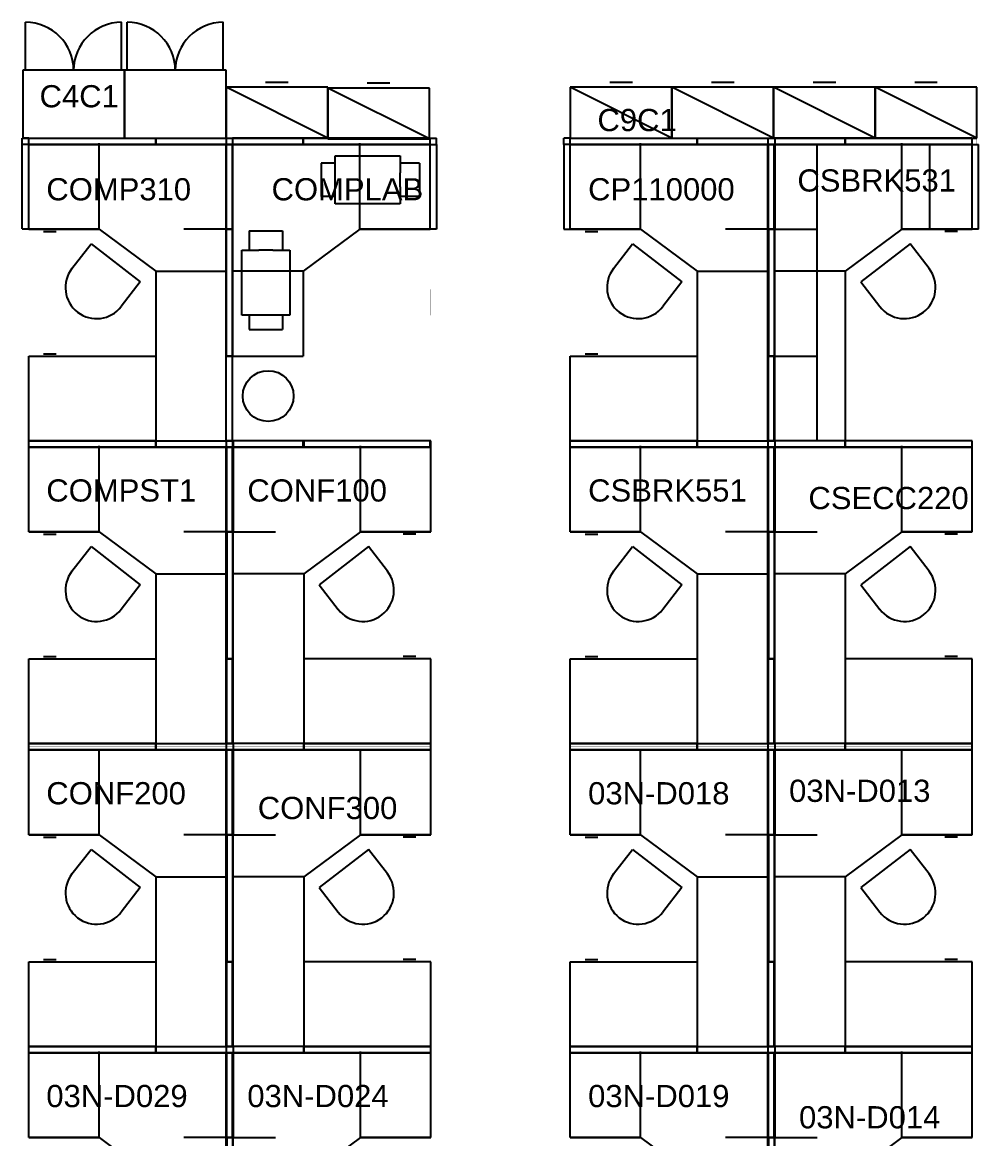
# Model space of a CAD drawing. Extents: x 0 to 6337, y 3987 to 5634.
# Drawn here: x 868.1 to 1206.9, y 4413.1 to 4808.5 of the extents above; entities that cross this region are included whole.
import ezdxf

# ---------------------------------------------------------------- set-up
doc = ezdxf.new("R2010")
doc.units = 0
doc.header["$MEASUREMENT"] = 0
for name, color, linetype in [('01B_PANELS', 7, 'CONTINUOUS'), ('04A_FURNITURE', 7, 'CONTINUOUS'), ('04B_EQUIPMENT', 7, 'CONTINUOUS'), ('REGION', 7, 'CONTINUOUS'), ('REGION_NUM', 7, 'CONTINUOUS')]:
    doc.layers.add(name, color=color, linetype=linetype)
doc.styles.add('ARIAL', font='ARIAL', dxfattribs={"height": 0.2})

msp = doc.modelspace()

# ---------------------------------------------------------------- linework, layer by layer
at = {"layer": '01B_PANELS', "color": 5, "linetype": 'Continuous'}
for p, q in [((870.36, 4767.48), (868.11, 4767.48)), ((870.36, 4765.23), (868.11, 4765.23)), ((868.29, 4767.48), (904.29, 4767.48)), ((868.29, 4767.48), (904.29, 4767.48)), ((870.36, 4765.23), (870.36, 4767.48)), ((870.36, 4765.23), (940.36, 4765.23)), ((915.36, 4765.23), (870.36, 4765.23)), ((904.29, 4767.48), (940.29, 4767.48)), ((904.29, 4767.48), (940.29, 4767.48)), ((915.36, 4765.23), (915.36, 4767.48)), ((915.36, 4767.48), (915.36, 4765.23)), ((940.36, 4765.23), (915.36, 4765.23)), ((940.29, 4767.48), (976.29, 4767.48)), ((940.36, 4767.48), (940.36, 4765.23)), ((940.36, 4735.23), (940.36, 4765.23)), ((940.36, 4765.23), (942.61, 4765.23)), ((940.36, 4765.23), (940.36, 4735.23)), ((940.36, 4735.23), (940.36, 4765.23)), ((942.61, 4765.23), (940.36, 4765.23)), ((942.61, 4767.48), (942.61, 4765.23)), ((967.61, 4767.48), (942.61, 4767.48)), ((1012.61, 4765.23), (942.61, 4765.23)), ((942.61, 4765.23), (942.61, 4735.23)), ((942.61, 4735.23), (942.61, 4765.23)), ((942.61, 4735.23), (942.61, 4765.23)), ((942.61, 4765.23), (967.61, 4765.23)), ((967.61, 4765.23), (967.61, 4767.48)), ((967.61, 4767.48), (967.61, 4765.23)), ((1012.61, 4767.48), (967.61, 4767.48)), ((967.61, 4765.23), (1012.61, 4765.23)), ((976.29, 4767.21), (1012.29, 4767.21)), ((1012.61, 4767.48), (1014.86, 4767.48)), ((1012.61, 4765.23), (1012.61, 4767.48)), ((1012.61, 4765.23), (1014.86, 4765.23)), ((1014.86, 4765.23), (1014.86, 4767.48)), ((1059.94, 4765.23), (1059.94, 4767.48)), ((1062.21, 4767.48), (1059.94, 4767.48)), ((1062.21, 4765.23), (1059.94, 4765.23)), ((1062.21, 4767.48), (1098.21, 4767.48)), ((1062.21, 4765.23), (1062.21, 4767.48)), ((1062.21, 4767.48), (1107.21, 4767.48)), ((1062.21, 4765.23), (1132.21, 4765.23)), ((1107.21, 4765.23), (1062.21, 4765.23)), ((1098.21, 4767.48), (1134.21, 4767.48)), ((1107.21, 4765.23), (1107.21, 4767.48)), ((1107.21, 4767.48), (1132.21, 4767.48)), ((1107.21, 4767.48), (1107.21, 4765.23)), ((1132.21, 4765.23), (1107.21, 4765.23)), ((1132.21, 4767.48), (1132.21, 4765.23)), ((1132.21, 4735.23), (1132.21, 4765.23)), ((1132.21, 4765.23), (1134.46, 4765.23)), ((1132.21, 4765.23), (1132.21, 4735.23)), ((1132.36, 4735.23), (1132.36, 4765.23)), ((1134.61, 4765.23), (1132.36, 4765.23)), ((1134.21, 4767.48), (1170.21, 4767.48)), ((1134.46, 4735.23), (1134.46, 4765.23)), ((1134.61, 4767.48), (1134.61, 4765.23)), ((1159.61, 4767.48), (1134.61, 4767.48)), ((1134.61, 4735.23), (1134.61, 4765.23)), ((1204.61, 4765.23), (1134.61, 4765.23)), ((1134.61, 4765.23), (1134.61, 4735.23)), ((1134.61, 4765.23), (1159.61, 4765.23)), ((1159.61, 4765.23), (1159.61, 4767.48)), ((1159.61, 4767.48), (1159.61, 4765.23)), ((1204.61, 4767.48), (1159.61, 4767.48)), ((1159.61, 4765.23), (1204.61, 4765.23)), ((1170.21, 4767.48), (1206.21, 4767.48)), ((1204.61, 4765.23), (1204.61, 4767.48)), ((1204.61, 4765.23), (1206.86, 4765.23)), ((940.36, 4735.23), (942.61, 4735.23)), ((940.36, 4660.23), (940.36, 4735.23)), ((942.61, 4735.23), (940.36, 4735.23)), ((942.61, 4735.23), (940.36, 4735.23)), ((940.36, 4735.23), (940.36, 4690.23)), ((940.36, 4690.23), (940.36, 4735.23)), ((940.36, 4735.23), (942.61, 4735.23)), ((942.61, 4690.23), (942.61, 4735.23)), ((942.61, 4735.23), (942.61, 4690.23)), ((1132.21, 4735.23), (1134.46, 4735.23)), ((1132.21, 4660.23), (1132.21, 4735.23)), ((1132.21, 4690.23), (1132.21, 4735.23)), ((1132.21, 4735.23), (1134.46, 4735.23)), ((1134.61, 4735.23), (1132.36, 4735.23)), ((1134.61, 4735.23), (1132.36, 4735.23)), ((1132.36, 4735.23), (1132.36, 4690.23)), ((1134.46, 4735.23), (1134.46, 4690.23)), ((1134.61, 4660.23), (1134.61, 4735.23)), ((1134.61, 4690.23), (1134.61, 4735.23)), ((940.36, 4660.23), (940.36, 4690.23)), ((940.36, 4690.23), (942.61, 4690.23)), ((940.36, 4660.23), (940.36, 4690.23)), ((942.61, 4690.23), (940.36, 4690.23)), ((940.36, 4690.23), (942.61, 4690.23)), ((942.61, 4690.23), (940.36, 4690.23)), ((942.61, 4660.23), (942.61, 4690.23)), ((942.61, 4660.23), (942.61, 4690.23)), ((1132.21, 4660.23), (1132.21, 4690.23)), ((1132.21, 4690.23), (1134.46, 4690.23)), ((1134.46, 4690.23), (1132.21, 4690.23)), ((1132.36, 4660.23), (1132.36, 4690.23)), ((1134.61, 4690.23), (1132.36, 4690.23)), ((1132.36, 4690.23), (1134.61, 4690.23)), ((1134.46, 4660.23), (1134.46, 4690.23)), ((1134.61, 4660.23), (1134.61, 4690.23)), ((915.36, 4660.23), (870.36, 4660.23)), ((870.36, 4657.98), (870.36, 4660.23)), ((870.36, 4660.23), (915.36, 4660.23)), ((870.36, 4657.98), (870.36, 4660.23)), ((870.36, 4660.23), (915.36, 4660.23)), ((915.36, 4660.23), (940.36, 4660.23)), ((915.36, 4657.98), (915.36, 4660.23)), ((915.36, 4660.23), (940.36, 4660.23)), ((915.36, 4660.23), (915.36, 4657.98)), ((915.36, 4657.98), (915.36, 4660.23)), ((915.36, 4660.23), (940.36, 4660.23)), ((915.36, 4660.23), (915.36, 4657.98)), ((940.36, 4660.23), (942.61, 4660.23)), ((942.61, 4660.23), (940.36, 4660.23)), ((940.36, 4660.23), (940.36, 4657.98)), ((940.36, 4660.23), (940.36, 4657.98)), ((942.61, 4660.23), (942.61, 4657.98)), ((967.61, 4660.23), (942.61, 4660.23)), ((942.77, 4660.23), (942.77, 4657.98)), ((967.77, 4660.23), (942.77, 4660.23)), ((967.61, 4657.98), (967.61, 4660.23)), ((967.61, 4660.23), (967.61, 4657.98)), ((1012.61, 4660.23), (967.61, 4660.23)), ((967.77, 4657.98), (967.77, 4660.23)), ((967.77, 4660.23), (967.77, 4657.98)), ((1012.77, 4660.23), (967.77, 4660.23)), ((1012.61, 4657.98), (1012.61, 4660.23)), ((1012.77, 4657.98), (1012.77, 4660.23)), ((1107.21, 4660.23), (1062.21, 4660.23)), ((1062.21, 4657.98), (1062.21, 4660.23)), ((1062.21, 4660.23), (1107.21, 4660.23)), ((1062.21, 4657.98), (1062.21, 4660.23)), ((1062.21, 4660.23), (1107.21, 4660.23)), ((1107.21, 4660.23), (1132.21, 4660.23)), ((1107.21, 4657.98), (1107.21, 4660.23)), ((1107.21, 4660.23), (1132.21, 4660.23)), ((1107.21, 4660.23), (1107.21, 4657.98)), ((1107.21, 4657.98), (1107.21, 4660.23)), ((1107.21, 4660.23), (1132.21, 4660.23)), ((1107.21, 4660.23), (1107.21, 4657.98)), ((1132.21, 4660.23), (1134.46, 4660.23)), ((1132.21, 4660.23), (1132.21, 4657.98)), ((1132.21, 4660.23), (1132.21, 4657.98)), ((1134.61, 4660.23), (1132.36, 4660.23)), ((1159.61, 4660.23), (1134.61, 4660.23)), ((1134.61, 4660.23), (1134.61, 4657.98)), ((1159.61, 4660.23), (1134.61, 4660.23)), ((1134.61, 4660.23), (1134.61, 4657.98)), ((1159.61, 4660.23), (1134.61, 4660.23)), ((1159.61, 4657.98), (1159.61, 4660.23)), ((1159.61, 4660.23), (1159.61, 4657.98)), ((1204.61, 4660.23), (1159.61, 4660.23)), ((1159.61, 4657.98), (1159.61, 4660.23)), ((1159.61, 4660.23), (1159.61, 4657.98)), ((1204.61, 4660.23), (1159.61, 4660.23)), ((1204.61, 4657.98), (1204.61, 4660.23)), ((1204.61, 4657.98), (1204.61, 4660.23)), ((870.36, 4657.98), (940.36, 4657.98)), ((915.36, 4657.98), (870.36, 4657.98)), ((915.36, 4657.98), (870.36, 4657.98)), ((940.36, 4657.98), (915.36, 4657.98)), ((940.36, 4657.98), (915.36, 4657.98)), ((940.36, 4627.98), (940.36, 4657.98)), ((940.36, 4657.98), (942.61, 4657.98)), ((940.36, 4657.98), (940.36, 4627.98)), ((940.52, 4627.98), (940.52, 4657.98)), ((942.77, 4657.98), (940.52, 4657.98)), ((942.61, 4627.98), (942.61, 4657.98)), ((942.61, 4657.98), (967.61, 4657.98)), ((942.77, 4627.98), (942.77, 4657.98)), ((1012.77, 4657.98), (942.77, 4657.98)), ((942.77, 4657.98), (942.77, 4627.98)), ((942.77, 4657.98), (967.77, 4657.98)), ((967.61, 4657.98), (1012.61, 4657.98)), ((967.77, 4657.98), (1012.77, 4657.98)), ((1062.21, 4657.98), (1132.21, 4657.98)), ((1107.21, 4657.98), (1062.21, 4657.98)), ((1107.21, 4657.98), (1062.21, 4657.98)), ((1132.21, 4657.98), (1107.21, 4657.98)), ((1132.21, 4657.98), (1107.21, 4657.98)), ((1132.21, 4627.98), (1132.21, 4657.98)), ((1132.21, 4657.98), (1134.46, 4657.98)), ((1132.21, 4657.98), (1132.21, 4627.98)), ((1132.36, 4627.98), (1132.36, 4657.98)), ((1134.61, 4657.98), (1132.36, 4657.98)), ((1134.46, 4627.98), (1134.46, 4657.98)), ((1134.61, 4627.98), (1134.61, 4657.98)), ((1204.61, 4657.98), (1134.61, 4657.98)), ((1134.61, 4657.98), (1134.61, 4627.98)), ((1134.61, 4657.98), (1159.61, 4657.98)), ((1134.61, 4657.98), (1159.61, 4657.98)), ((1159.61, 4657.98), (1204.61, 4657.98)), ((1159.61, 4657.98), (1204.61, 4657.98)), ((940.36, 4627.98), (942.61, 4627.98)), ((940.36, 4552.98), (940.36, 4627.98)), ((940.36, 4582.98), (940.36, 4627.98)), ((940.36, 4627.98), (942.61, 4627.98)), ((942.77, 4627.98), (940.52, 4627.98)), ((942.77, 4627.98), (940.52, 4627.98)), ((940.52, 4627.98), (940.52, 4582.98)), ((942.61, 4627.98), (942.61, 4582.98)), ((942.77, 4552.98), (942.77, 4627.98)), ((942.77, 4582.98), (942.77, 4627.98)), ((1132.21, 4627.98), (1134.46, 4627.98)), ((1132.21, 4552.98), (1132.21, 4627.98)), ((1132.21, 4582.98), (1132.21, 4627.98)), ((1132.21, 4627.98), (1134.46, 4627.98)), ((1134.61, 4627.98), (1132.36, 4627.98)), ((1134.61, 4627.98), (1132.36, 4627.98)), ((1132.36, 4627.98), (1132.36, 4582.98)), ((1134.46, 4627.98), (1134.46, 4582.98)), ((1134.61, 4552.98), (1134.61, 4627.98)), ((1134.61, 4582.98), (1134.61, 4627.98)), ((940.36, 4552.98), (940.36, 4582.98)), ((940.36, 4582.98), (942.61, 4582.98)), ((942.61, 4582.98), (940.36, 4582.98)), ((940.52, 4552.98), (940.52, 4582.98)), ((942.77, 4582.98), (940.52, 4582.98)), ((940.52, 4582.98), (942.77, 4582.98)), ((942.61, 4552.98), (942.61, 4582.98)), ((942.77, 4552.98), (942.77, 4582.98)), ((1132.21, 4552.98), (1132.21, 4582.98)), ((1132.21, 4582.98), (1134.46, 4582.98)), ((1134.46, 4582.98), (1132.21, 4582.98)), ((1132.36, 4552.98), (1132.36, 4582.98)), ((1134.61, 4582.98), (1132.36, 4582.98)), ((1132.36, 4582.98), (1134.61, 4582.98)), ((1134.46, 4552.98), (1134.46, 4582.98)), ((1134.61, 4552.98), (1134.61, 4582.98)), ((915.36, 4552.98), (870.36, 4552.98)), ((870.36, 4550.73), (870.36, 4552.98)), ((870.36, 4552.98), (915.36, 4552.98)), ((870.36, 4550.73), (870.36, 4552.98)), ((870.36, 4552.98), (915.36, 4552.98)), ((915.36, 4552.98), (940.36, 4552.98)), ((915.36, 4550.73), (915.36, 4552.98)), ((915.36, 4552.98), (940.36, 4552.98)), ((915.36, 4552.98), (915.36, 4550.73)), ((915.36, 4550.73), (915.36, 4552.98)), ((915.36, 4552.98), (940.36, 4552.98)), ((915.36, 4552.98), (915.36, 4550.73)), ((940.36, 4552.98), (942.61, 4552.98)), ((940.36, 4552.98), (940.36, 4550.73)), ((940.36, 4552.98), (940.36, 4550.73)), ((942.77, 4552.98), (940.52, 4552.98)), ((967.77, 4552.98), (942.77, 4552.98)), ((942.77, 4552.98), (942.77, 4550.73)), ((967.77, 4552.98), (942.77, 4552.98)), ((942.77, 4552.98), (942.77, 4550.73)), ((967.77, 4552.98), (942.77, 4552.98)), ((967.77, 4552.98), (1012.77, 4552.98)), ((967.77, 4550.73), (967.77, 4552.98)), ((967.77, 4552.98), (967.77, 4550.73)), ((1012.77, 4552.98), (967.77, 4552.98)), ((967.77, 4550.73), (967.77, 4552.98)), ((967.77, 4552.98), (967.77, 4550.73)), ((1012.77, 4552.98), (967.77, 4552.98)), ((1012.77, 4550.73), (1012.77, 4552.98)), ((1012.77, 4550.73), (1012.77, 4552.98)), ((1107.21, 4552.98), (1062.21, 4552.98)), ((1062.21, 4550.73), (1062.21, 4552.98)), ((1062.21, 4552.98), (1107.21, 4552.98)), ((1062.21, 4550.73), (1062.21, 4552.98)), ((1062.21, 4552.98), (1107.21, 4552.98)), ((1107.21, 4552.98), (1132.21, 4552.98)), ((1107.21, 4550.73), (1107.21, 4552.98)), ((1107.21, 4552.98), (1132.21, 4552.98)), ((1107.21, 4552.98), (1107.21, 4550.73)), ((1107.21, 4550.73), (1107.21, 4552.98)), ((1107.21, 4552.98), (1132.21, 4552.98)), ((1107.21, 4552.98), (1107.21, 4550.73)), ((1132.21, 4552.98), (1134.46, 4552.98)), ((1132.21, 4552.98), (1132.21, 4550.73)), ((1132.21, 4552.98), (1132.21, 4550.73)), ((1134.61, 4552.98), (1132.36, 4552.98)), ((1159.61, 4552.98), (1134.61, 4552.98)), ((1134.61, 4552.98), (1134.61, 4550.73)), ((1159.61, 4552.98), (1134.61, 4552.98)), ((1134.61, 4552.98), (1134.61, 4550.73)), ((1159.61, 4552.98), (1134.61, 4552.98)), ((1159.61, 4552.98), (1204.61, 4552.98)), ((1159.61, 4550.73), (1159.61, 4552.98)), ((1159.61, 4552.98), (1159.61, 4550.73)), ((1204.61, 4552.98), (1159.61, 4552.98)), ((1159.61, 4550.73), (1159.61, 4552.98)), ((1159.61, 4552.98), (1159.61, 4550.73)), ((1204.61, 4552.98), (1159.61, 4552.98)), ((1204.61, 4550.73), (1204.61, 4552.98)), ((1204.61, 4550.73), (1204.61, 4552.98)), ((870.36, 4550.73), (940.36, 4550.73)), ((915.36, 4550.73), (870.36, 4550.73)), ((915.36, 4550.73), (870.36, 4550.73)), ((940.36, 4550.73), (915.36, 4550.73)), ((940.36, 4550.73), (915.36, 4550.73)), ((940.36, 4520.73), (940.36, 4550.73)), ((940.36, 4550.73), (942.61, 4550.73)), ((940.36, 4550.73), (940.36, 4520.73)), ((940.52, 4520.73), (940.52, 4550.73)), ((942.77, 4550.73), (940.52, 4550.73)), ((942.61, 4520.73), (942.61, 4550.73)), ((942.77, 4520.73), (942.77, 4550.73)), ((1012.77, 4550.73), (942.77, 4550.73)), ((942.77, 4550.73), (942.77, 4520.73)), ((942.77, 4550.73), (967.77, 4550.73)), ((942.77, 4550.73), (967.77, 4550.73)), ((967.77, 4550.73), (1012.77, 4550.73)), ((967.77, 4550.73), (1012.77, 4550.73)), ((1062.21, 4550.73), (1132.21, 4550.73)), ((1107.21, 4550.73), (1062.21, 4550.73)), ((1107.21, 4550.73), (1062.21, 4550.73)), ((1132.21, 4550.73), (1107.21, 4550.73)), ((1132.21, 4550.73), (1107.21, 4550.73)), ((1132.21, 4520.73), (1132.21, 4550.73)), ((1132.21, 4550.73), (1134.46, 4550.73)), ((1132.21, 4550.73), (1132.21, 4520.73)), ((1132.36, 4520.73), (1132.36, 4550.73)), ((1134.61, 4550.73), (1132.36, 4550.73)), ((1134.46, 4520.73), (1134.46, 4550.73)), ((1134.61, 4520.73), (1134.61, 4550.73)), ((1204.61, 4550.73), (1134.61, 4550.73)), ((1134.61, 4550.73), (1134.61, 4520.73)), ((1134.61, 4550.73), (1159.61, 4550.73)), ((1134.61, 4550.73), (1159.61, 4550.73)), ((1159.61, 4550.73), (1204.61, 4550.73)), ((1159.61, 4550.73), (1204.61, 4550.73)), ((940.36, 4520.73), (942.61, 4520.73)), ((940.36, 4445.73), (940.36, 4520.73)), ((940.36, 4475.73), (940.36, 4520.73)), ((940.36, 4520.73), (942.61, 4520.73)), ((942.77, 4520.73), (940.52, 4520.73)), ((942.77, 4520.73), (940.52, 4520.73)), ((940.52, 4520.73), (940.52, 4475.73)), ((942.61, 4520.73), (942.61, 4475.73)), ((942.77, 4445.73), (942.77, 4520.73)), ((942.77, 4475.73), (942.77, 4520.73)), ((1132.21, 4520.73), (1134.46, 4520.73)), ((1132.21, 4445.73), (1132.21, 4520.73)), ((1132.21, 4475.73), (1132.21, 4520.73)), ((1132.21, 4520.73), (1134.46, 4520.73)), ((1134.61, 4520.73), (1132.36, 4520.73)), ((1134.61, 4520.73), (1132.36, 4520.73)), ((1132.36, 4520.73), (1132.36, 4475.73)), ((1134.46, 4520.73), (1134.46, 4475.73)), ((1134.61, 4445.73), (1134.61, 4520.73)), ((1134.61, 4475.73), (1134.61, 4520.73)), ((940.36, 4445.73), (940.36, 4475.73)), ((940.36, 4475.73), (942.61, 4475.73)), ((942.61, 4475.73), (940.36, 4475.73)), ((940.52, 4445.73), (940.52, 4475.73)), ((942.77, 4475.73), (940.52, 4475.73)), ((940.52, 4475.73), (942.77, 4475.73)), ((942.61, 4445.73), (942.61, 4475.73)), ((942.77, 4445.73), (942.77, 4475.73)), ((1132.21, 4445.73), (1132.21, 4475.73)), ((1132.21, 4475.73), (1134.46, 4475.73)), ((1134.46, 4475.73), (1132.21, 4475.73)), ((1132.36, 4445.73), (1132.36, 4475.73)), ((1134.61, 4475.73), (1132.36, 4475.73)), ((1132.36, 4475.73), (1134.61, 4475.73)), ((1134.46, 4445.73), (1134.46, 4475.73)), ((1134.61, 4445.73), (1134.61, 4475.73)), ((915.36, 4445.73), (870.36, 4445.73)), ((870.36, 4443.48), (870.36, 4445.73)), ((870.36, 4445.73), (915.36, 4445.73)), ((870.36, 4443.48), (870.36, 4445.73)), ((870.36, 4445.73), (915.36, 4445.73)), ((915.36, 4445.73), (940.36, 4445.73)), ((915.36, 4443.48), (915.36, 4445.73)), ((915.36, 4445.73), (940.36, 4445.73)), ((915.36, 4445.73), (915.36, 4443.48)), ((915.36, 4443.48), (915.36, 4445.73)), ((915.36, 4445.73), (940.36, 4445.73)), ((915.36, 4445.73), (915.36, 4443.48)), ((940.36, 4445.73), (942.61, 4445.73)), ((940.36, 4445.73), (940.36, 4443.48)), ((940.36, 4445.73), (940.36, 4443.48)), ((942.77, 4445.73), (940.52, 4445.73)), ((967.77, 4445.73), (942.77, 4445.73)), ((942.77, 4445.73), (942.77, 4443.48)), ((967.77, 4445.73), (942.77, 4445.73)), ((942.77, 4445.73), (942.77, 4443.48)), ((967.77, 4445.73), (942.77, 4445.73)), ((967.77, 4445.73), (1012.77, 4445.73)), ((967.77, 4443.48), (967.77, 4445.73)), ((967.77, 4445.73), (967.77, 4443.48)), ((1012.77, 4445.73), (967.77, 4445.73)), ((967.77, 4443.48), (967.77, 4445.73)), ((967.77, 4445.73), (967.77, 4443.48)), ((1012.77, 4445.73), (967.77, 4445.73)), ((1012.77, 4443.48), (1012.77, 4445.73)), ((1012.77, 4443.48), (1012.77, 4445.73)), ((1107.21, 4445.73), (1062.21, 4445.73)), ((1062.21, 4443.48), (1062.21, 4445.73)), ((1062.21, 4445.73), (1107.21, 4445.73)), ((1062.21, 4443.48), (1062.21, 4445.73)), ((1062.21, 4445.73), (1107.21, 4445.73)), ((1107.21, 4445.73), (1132.21, 4445.73)), ((1107.21, 4443.48), (1107.21, 4445.73)), ((1107.21, 4445.73), (1132.21, 4445.73)), ((1107.21, 4445.73), (1107.21, 4443.48)), ((1107.21, 4443.48), (1107.21, 4445.73)), ((1107.21, 4445.73), (1132.21, 4445.73)), ((1107.21, 4445.73), (1107.21, 4443.48)), ((1132.21, 4445.73), (1134.46, 4445.73)), ((1132.21, 4445.73), (1132.21, 4443.48)), ((1132.21, 4445.73), (1132.21, 4443.48)), ((1134.61, 4445.73), (1132.36, 4445.73)), ((1159.61, 4445.73), (1134.61, 4445.73)), ((1134.61, 4445.73), (1134.61, 4443.48)), ((1159.61, 4445.73), (1134.61, 4445.73)), ((1134.61, 4445.73), (1134.61, 4443.48)), ((1159.61, 4445.73), (1134.61, 4445.73)), ((1159.61, 4445.73), (1204.61, 4445.73)), ((1159.61, 4443.48), (1159.61, 4445.73)), ((1159.61, 4445.73), (1159.61, 4443.48)), ((1204.61, 4445.73), (1159.61, 4445.73)), ((1159.61, 4443.48), (1159.61, 4445.73)), ((1159.61, 4445.73), (1159.61, 4443.48)), ((1204.61, 4445.73), (1159.61, 4445.73)), ((1204.61, 4443.48), (1204.61, 4445.73)), ((1204.61, 4443.48), (1204.61, 4445.73)), ((870.36, 4443.48), (940.36, 4443.48)), ((915.36, 4443.48), (870.36, 4443.48)), ((915.36, 4443.48), (870.36, 4443.48)), ((940.36, 4443.48), (915.36, 4443.48)), ((940.36, 4443.48), (915.36, 4443.48)), ((940.36, 4413.48), (940.36, 4443.48)), ((940.36, 4443.48), (942.61, 4443.48)), ((940.36, 4443.48), (940.36, 4413.48)), ((940.52, 4413.48), (940.52, 4443.48)), ((942.77, 4443.48), (940.52, 4443.48)), ((942.61, 4413.48), (942.61, 4443.48)), ((942.77, 4413.48), (942.77, 4443.48)), ((1012.77, 4443.48), (942.77, 4443.48)), ((942.77, 4443.48), (942.77, 4413.48)), ((942.77, 4443.48), (967.77, 4443.48)), ((942.77, 4443.48), (967.77, 4443.48)), ((967.77, 4443.48), (1012.77, 4443.48)), ((967.77, 4443.48), (1012.77, 4443.48)), ((1062.21, 4443.48), (1132.21, 4443.48)), ((1107.21, 4443.48), (1062.21, 4443.48)), ((1107.21, 4443.48), (1062.21, 4443.48)), ((1132.21, 4443.48), (1107.21, 4443.48)), ((1132.21, 4443.48), (1107.21, 4443.48)), ((1132.21, 4413.48), (1132.21, 4443.48)), ((1132.21, 4443.48), (1134.46, 4443.48)), ((1132.21, 4443.48), (1132.21, 4413.48)), ((1132.36, 4413.48), (1132.36, 4443.48)), ((1134.61, 4443.48), (1132.36, 4443.48)), ((1134.46, 4413.48), (1134.46, 4443.48)), ((1134.61, 4413.48), (1134.61, 4443.48)), ((1204.61, 4443.48), (1134.61, 4443.48)), ((1134.61, 4443.48), (1134.61, 4413.48)), ((1134.61, 4443.48), (1159.61, 4443.48)), ((1134.61, 4443.48), (1159.61, 4443.48)), ((1159.61, 4443.48), (1204.61, 4443.48)), ((1159.61, 4443.48), (1204.61, 4443.48)), ((940.36, 4413.48), (942.61, 4413.48)), ((940.36, 4338.48), (940.36, 4413.48)), ((940.36, 4368.48), (940.36, 4413.48)), ((940.36, 4413.48), (942.61, 4413.48)), ((942.77, 4413.48), (940.52, 4413.48)), ((942.77, 4413.48), (940.52, 4413.48)), ((940.52, 4413.48), (940.52, 4368.48)), ((942.61, 4413.48), (942.61, 4368.48)), ((942.77, 4338.48), (942.77, 4413.48)), ((942.77, 4368.48), (942.77, 4413.48)), ((1132.21, 4413.48), (1134.46, 4413.48)), ((1132.21, 4338.48), (1132.21, 4413.48)), ((1132.21, 4368.48), (1132.21, 4413.48)), ((1132.21, 4413.48), (1134.46, 4413.48)), ((1134.61, 4413.48), (1132.36, 4413.48)), ((1134.61, 4413.48), (1132.36, 4413.48)), ((1132.36, 4413.48), (1132.36, 4368.48)), ((1134.46, 4413.48), (1134.46, 4368.48)), ((1134.61, 4338.48), (1134.61, 4413.48)), ((1134.61, 4368.48), (1134.61, 4413.48))]:
    msp.add_line(p, q, dxfattribs=at)
at = {"layer": '04A_FURNITURE', "color": 1, "linetype": 'Continuous'}
for p, q in [((869.29, 4791.48), (869.29, 4808.48)), ((903.29, 4791.48), (903.29, 4808.48)), ((905.29, 4791.48), (905.29, 4808.48)), ((939.29, 4791.48), (939.29, 4808.48)), ((904.29, 4791.48), (868.29, 4791.48)), ((868.29, 4791.48), (868.29, 4767.48)), ((940.29, 4791.48), (904.29, 4791.48)), ((904.29, 4791.48), (904.29, 4767.48)), ((904.29, 4767.48), (904.29, 4791.48)), ((940.29, 4767.48), (940.29, 4791.48)), ((976.29, 4767.48), (940.29, 4785.48)), ((940.29, 4767.48), (940.29, 4785.48)), ((976.29, 4785.48), (940.29, 4785.48)), ((940.29, 4785.48), (940.29, 4767.48)), ((962.29, 4787.18), (954.29, 4787.18)), ((976.29, 4767.48), (976.29, 4785.48)), ((1012.29, 4767.21), (976.29, 4785.21)), ((1012.29, 4785.21), (976.29, 4785.21)), ((976.29, 4785.21), (976.29, 4767.21)), ((998.29, 4786.92), (990.29, 4786.92)), ((1012.29, 4767.21), (1012.29, 4785.21)), ((1098.21, 4767.48), (1062.21, 4785.48)), ((1098.21, 4785.48), (1062.21, 4785.48)), ((1062.21, 4785.48), (1062.21, 4767.48)), ((1084.21, 4787.18), (1076.21, 4787.18)), ((1134.21, 4767.48), (1098.21, 4785.48)), ((1098.21, 4767.48), (1098.21, 4785.48)), ((1134.21, 4785.48), (1098.21, 4785.48)), ((1098.21, 4785.48), (1098.21, 4767.48)), ((1120.21, 4787.18), (1112.21, 4787.18)), ((1170.21, 4767.48), (1134.21, 4785.48)), ((1170.21, 4785.48), (1134.21, 4785.48)), ((1134.21, 4785.48), (1134.21, 4767.48)), ((1134.21, 4767.48), (1134.21, 4785.48)), ((1156.21, 4787.18), (1148.21, 4787.18)), ((1206.21, 4767.48), (1170.21, 4785.48)), ((1170.21, 4767.48), (1170.21, 4785.48)), ((1206.21, 4785.48), (1170.21, 4785.48)), ((1170.21, 4785.48), (1170.21, 4767.48)), ((1192.21, 4787.18), (1184.21, 4787.18)), ((1206.21, 4767.48), (1206.21, 4785.48)), ((868.11, 4735.35), (868.11, 4767.48)), ((870.36, 4735.23), (870.36, 4765.23)), ((895.28, 4735.23), (895.28, 4765.68)), ((987.7, 4735.23), (987.7, 4765.68)), ((1012.61, 4735.23), (1012.61, 4765.23)), ((1014.86, 4765.23), (1014.86, 4735.23)), ((1059.94, 4765.23), (1059.94, 4735.21)), ((1062.21, 4735.23), (1062.21, 4765.23)), ((1087.13, 4735.23), (1087.13, 4765.68)), ((1149.61, 4660.23), (1149.61, 4765.23)), ((1179.7, 4735.23), (1179.7, 4765.68)), ((1189.61, 4735.23), (1189.61, 4765.23)), ((1204.61, 4735.23), (1204.61, 4765.23)), ((1206.86, 4735.23), (1206.86, 4765.23)), ((868.11, 4735.35), (870.37, 4735.35)), ((870.36, 4735.23), (895.36, 4735.23)), ((895.28, 4735.23), (870.36, 4735.23)), ((875.66, 4734.39), (880.06, 4734.39)), ((895.28, 4735.23), (915.36, 4720.33)), ((940.36, 4735.23), (925.36, 4735.23)), ((940.36, 4735.23), (925.36, 4735.23)), ((987.7, 4735.23), (967.61, 4720.33)), ((1012.61, 4735.23), (987.61, 4735.23)), ((987.7, 4735.23), (1012.61, 4735.23)), ((1014.86, 4735.23), (1012.61, 4735.23)), ((1059.94, 4735.21), (1062.19, 4735.21)), ((1062.21, 4735.23), (1087.21, 4735.23)), ((1087.13, 4735.23), (1062.21, 4735.23)), ((1067.51, 4734.39), (1071.91, 4734.39)), ((1087.13, 4735.23), (1107.21, 4720.33)), ((1132.21, 4735.23), (1117.21, 4735.23)), ((1132.21, 4735.23), (1117.21, 4735.23)), ((1134.61, 4735.23), (1149.61, 4735.23)), ((1134.61, 4735.23), (1149.61, 4735.23)), ((1179.7, 4735.23), (1159.61, 4720.33)), ((1204.61, 4735.23), (1179.61, 4735.23)), ((1179.7, 4735.23), (1204.61, 4735.23)), ((1199.32, 4734.39), (1194.92, 4734.39)), ((1206.86, 4735.23), (1204.61, 4735.23)), ((885.69, 4721.31), (892.44, 4730.04)), ((892.44, 4730.04), (909.91, 4716.54)), ((1077.53, 4721.31), (1084.29, 4730.04)), ((1084.29, 4730.04), (1101.75, 4716.54)), ((1182.54, 4730.04), (1165.07, 4716.54)), ((1189.29, 4721.31), (1182.54, 4730.04)), ((915.36, 4720.33), (940.18, 4720.33)), ((915.36, 4720.33), (915.36, 4660.23)), ((967.61, 4720.33), (942.8, 4720.33)), ((967.61, 4720.33), (967.61, 4690.23)), ((1107.21, 4720.33), (1132.03, 4720.33)), ((1107.21, 4720.33), (1107.21, 4660.23)), ((1159.61, 4720.33), (1134.8, 4720.33)), ((1159.61, 4720.33), (1159.61, 4660.23)), ((909.91, 4716.54), (903.15, 4707.8)), ((1101.75, 4716.54), (1095, 4707.8)), ((1165.07, 4716.54), (1171.83, 4707.8)), ((870.36, 4660.23), (870.36, 4690.23)), ((870.36, 4690.23), (915.36, 4690.23)), ((875.66, 4691.06), (880.06, 4691.06)), ((915.36, 4690.23), (915.36, 4660.23)), ((942.46, 4690.23), (967.61, 4690.23)), ((1062.21, 4660.23), (1062.21, 4690.23)), ((1062.21, 4690.23), (1107.21, 4690.23)), ((1067.51, 4691.06), (1071.91, 4691.06)), ((1107.21, 4690.23), (1107.21, 4660.23)), ((1134.61, 4690.23), (1149.61, 4690.23)), ((895.28, 4627.98), (895.28, 4658.43)), ((987.85, 4627.98), (987.85, 4658.43)), ((1087.13, 4627.98), (1087.13, 4658.43)), ((1179.7, 4627.98), (1179.7, 4658.43)), ((870.36, 4627.98), (870.36, 4657.98)), ((1012.77, 4627.98), (1012.77, 4657.98)), ((1062.21, 4627.98), (1062.21, 4657.98)), ((1204.61, 4627.98), (1204.61, 4657.98)), ((870.36, 4627.98), (895.36, 4627.98)), ((895.28, 4627.98), (870.36, 4627.98)), ((875.66, 4627.14), (880.06, 4627.14)), ((895.28, 4627.98), (915.36, 4613.08)), ((940.36, 4627.98), (925.36, 4627.98)), ((940.36, 4627.98), (925.36, 4627.98)), ((942.77, 4627.98), (957.77, 4627.98)), ((942.77, 4627.98), (957.77, 4627.98)), ((987.85, 4627.98), (967.77, 4613.08)), ((1012.77, 4627.98), (987.77, 4627.98)), ((987.85, 4627.98), (1012.77, 4627.98)), ((1007.47, 4627.14), (1003.07, 4627.14)), ((1062.21, 4627.98), (1087.21, 4627.98)), ((1087.13, 4627.98), (1062.21, 4627.98)), ((1067.51, 4627.14), (1071.91, 4627.14)), ((1087.13, 4627.98), (1107.21, 4613.08)), ((1132.21, 4627.98), (1117.21, 4627.98)), ((1132.21, 4627.98), (1117.21, 4627.98)), ((1134.61, 4627.98), (1149.61, 4627.98)), ((1134.61, 4627.98), (1149.61, 4627.98)), ((1179.7, 4627.98), (1159.61, 4613.08)), ((1204.61, 4627.98), (1179.61, 4627.98)), ((1179.7, 4627.98), (1204.61, 4627.98)), ((1199.32, 4627.14), (1194.92, 4627.14)), ((885.69, 4614.06), (892.44, 4622.79)), ((892.44, 4622.79), (909.91, 4609.29)), ((990.69, 4622.79), (973.23, 4609.29)), ((997.45, 4614.06), (990.69, 4622.79)), ((1077.53, 4614.06), (1084.29, 4622.79)), ((1084.29, 4622.79), (1101.75, 4609.29)), ((1182.54, 4622.79), (1165.07, 4609.29)), ((1189.29, 4614.06), (1182.54, 4622.79)), ((915.36, 4613.08), (940.18, 4613.08)), ((915.36, 4613.08), (915.36, 4552.98)), ((967.77, 4613.08), (942.95, 4613.08)), ((967.77, 4613.08), (967.77, 4552.98)), ((1107.21, 4613.08), (1132.03, 4613.08)), ((1107.21, 4613.08), (1107.21, 4552.98)), ((1159.61, 4613.08), (1134.8, 4613.08)), ((1159.61, 4613.08), (1159.61, 4552.98)), ((909.91, 4609.29), (903.15, 4600.55)), ((973.23, 4609.29), (979.98, 4600.55)), ((1101.75, 4609.29), (1095, 4600.55)), ((1165.07, 4609.29), (1171.83, 4600.55)), ((870.36, 4552.98), (870.36, 4582.98)), ((870.36, 4582.98), (915.36, 4582.98)), ((875.66, 4583.81), (880.06, 4583.81)), ((915.36, 4582.98), (915.36, 4552.98)), ((1012.77, 4582.98), (967.77, 4582.98)), ((967.77, 4582.98), (967.77, 4552.98)), ((1007.47, 4583.81), (1003.07, 4583.81)), ((1012.77, 4552.98), (1012.77, 4582.98)), ((1062.21, 4552.98), (1062.21, 4582.98)), ((1062.21, 4582.98), (1107.21, 4582.98)), ((1067.51, 4583.81), (1071.91, 4583.81)), ((1107.21, 4582.98), (1107.21, 4552.98)), ((1204.61, 4582.98), (1159.61, 4582.98)), ((1159.61, 4582.98), (1159.61, 4552.98)), ((1199.32, 4583.81), (1194.92, 4583.81)), ((1204.61, 4552.98), (1204.61, 4582.98)), ((870.36, 4520.73), (870.36, 4550.73)), ((895.28, 4520.73), (895.28, 4551.18)), ((987.85, 4520.73), (987.85, 4551.18)), ((1012.77, 4520.73), (1012.77, 4550.73)), ((1062.21, 4520.73), (1062.21, 4550.73)), ((1087.13, 4520.73), (1087.13, 4551.18)), ((1179.7, 4520.73), (1179.7, 4551.18)), ((1204.61, 4520.73), (1204.61, 4550.73)), ((870.36, 4520.73), (895.36, 4520.73)), ((895.28, 4520.73), (870.36, 4520.73)), ((875.66, 4519.89), (880.06, 4519.89)), ((895.28, 4520.73), (915.36, 4505.83)), ((940.36, 4520.73), (925.36, 4520.73)), ((940.36, 4520.73), (925.36, 4520.73)), ((942.77, 4520.73), (957.77, 4520.73)), ((942.77, 4520.73), (957.77, 4520.73)), ((987.85, 4520.73), (967.77, 4505.83)), ((1012.77, 4520.73), (987.77, 4520.73)), ((987.85, 4520.73), (1012.77, 4520.73)), ((1007.47, 4519.89), (1003.07, 4519.89)), ((1062.21, 4520.73), (1087.21, 4520.73)), ((1087.13, 4520.73), (1062.21, 4520.73)), ((1067.51, 4519.89), (1071.91, 4519.89)), ((1087.13, 4520.73), (1107.21, 4505.83)), ((1132.21, 4520.73), (1117.21, 4520.73)), ((1132.21, 4520.73), (1117.21, 4520.73)), ((1134.61, 4520.73), (1149.61, 4520.73)), ((1134.61, 4520.73), (1149.61, 4520.73)), ((1179.7, 4520.73), (1159.61, 4505.83)), ((1204.61, 4520.73), (1179.61, 4520.73)), ((1179.7, 4520.73), (1204.61, 4520.73)), ((1199.32, 4519.89), (1194.92, 4519.89)), ((885.69, 4506.81), (892.44, 4515.54)), ((892.44, 4515.54), (909.91, 4502.04)), ((990.69, 4515.54), (973.23, 4502.04)), ((997.45, 4506.81), (990.69, 4515.54)), ((1077.53, 4506.81), (1084.29, 4515.54)), ((1084.29, 4515.54), (1101.75, 4502.04)), ((1182.54, 4515.54), (1165.07, 4502.04)), ((1189.29, 4506.81), (1182.54, 4515.54)), ((915.36, 4505.83), (940.18, 4505.83)), ((915.36, 4505.83), (915.36, 4445.73)), ((967.77, 4505.83), (942.95, 4505.83)), ((967.77, 4505.83), (967.77, 4445.73)), ((1107.21, 4505.83), (1132.03, 4505.83)), ((1107.21, 4505.83), (1107.21, 4445.73)), ((1159.61, 4505.83), (1134.8, 4505.83)), ((1159.61, 4505.83), (1159.61, 4445.73)), ((909.91, 4502.04), (903.15, 4493.3)), ((973.23, 4502.04), (979.98, 4493.3)), ((1101.75, 4502.04), (1095, 4493.3)), ((1165.07, 4502.04), (1171.83, 4493.3)), ((875.66, 4476.56), (880.06, 4476.56)), ((1007.47, 4476.56), (1003.07, 4476.56)), ((1067.51, 4476.56), (1071.91, 4476.56)), ((1199.32, 4476.56), (1194.92, 4476.56)), ((870.36, 4445.73), (870.36, 4475.73)), ((870.36, 4475.73), (915.36, 4475.73)), ((915.36, 4475.73), (915.36, 4445.73)), ((1012.77, 4475.73), (967.77, 4475.73)), ((967.77, 4475.73), (967.77, 4445.73)), ((1012.77, 4445.73), (1012.77, 4475.73)), ((1062.21, 4445.73), (1062.21, 4475.73)), ((1062.21, 4475.73), (1107.21, 4475.73)), ((1107.21, 4475.73), (1107.21, 4445.73)), ((1204.61, 4475.73), (1159.61, 4475.73)), ((1159.61, 4475.73), (1159.61, 4445.73)), ((1204.61, 4445.73), (1204.61, 4475.73)), ((870.36, 4413.48), (870.36, 4443.48)), ((895.28, 4413.48), (895.28, 4443.93)), ((987.85, 4413.48), (987.85, 4443.93)), ((1012.77, 4413.48), (1012.77, 4443.48)), ((1062.21, 4413.48), (1062.21, 4443.48)), ((1087.13, 4413.48), (1087.13, 4443.93)), ((1179.7, 4413.48), (1179.7, 4443.93)), ((1204.61, 4413.48), (1204.61, 4443.48)), ((870.36, 4413.48), (895.36, 4413.48)), ((895.28, 4413.48), (870.36, 4413.48)), ((895.28, 4413.48), (915.36, 4398.58)), ((940.36, 4413.48), (925.36, 4413.48)), ((940.36, 4413.48), (925.36, 4413.48)), ((942.77, 4413.48), (957.77, 4413.48)), ((942.77, 4413.48), (957.77, 4413.48)), ((987.85, 4413.48), (967.77, 4398.58)), ((1012.77, 4413.48), (987.77, 4413.48)), ((987.85, 4413.48), (1012.77, 4413.48)), ((1062.21, 4413.48), (1087.21, 4413.48)), ((1087.13, 4413.48), (1062.21, 4413.48)), ((1087.13, 4413.48), (1107.21, 4398.58)), ((1132.21, 4413.48), (1117.21, 4413.48)), ((1132.21, 4413.48), (1117.21, 4413.48)), ((1134.61, 4413.48), (1149.61, 4413.48)), ((1134.61, 4413.48), (1149.61, 4413.48)), ((1179.7, 4413.48), (1159.61, 4398.58)), ((1204.61, 4413.48), (1179.61, 4413.48)), ((1179.7, 4413.48), (1204.61, 4413.48))]:
    msp.add_line(p, q, dxfattribs=at)
msp.add_circle((955.18, 4676.09), 9, dxfattribs=at)
for centre, radius, start, end in [((869.29, 4791.48), 17, 0, 90), ((903.29, 4791.48), 17, 90, 180), ((905.29, 4791.48), 17, 0, 90), ((939.29, 4791.48), 17, 90, 180), ((894.42, 4714.56), 11.04, 142.2815, 322.2815), ((1086.27, 4714.56), 11.04, 142.2815, 322.2815), ((1180.56, 4714.56), 11.04, 217.7185, 37.7185), ((894.42, 4607.31), 11.04, 142.2815, 322.2815), ((988.71, 4607.31), 11.04, 217.7185, 37.7185), ((1086.27, 4607.31), 11.04, 142.2815, 322.2815), ((1180.56, 4607.31), 11.04, 217.7185, 37.7185), ((894.42, 4500.06), 11.04, 142.2815, 322.2815), ((988.71, 4500.06), 11.04, 217.7185, 37.7185), ((1086.27, 4500.06), 11.04, 142.2815, 322.2815), ((1180.56, 4500.06), 11.04, 217.7185, 37.7185)]:
    msp.add_arc(centre, radius, start, end, dxfattribs=at)
at = {"layer": '04B_EQUIPMENT', "color": 4, "linetype": 'Continuous'}
for p, q in [((978.92, 4761.15), (1001.92, 4761.15)), ((978.92, 4744.15), (978.92, 4761.15)), ((1001.92, 4761.15), (1001.92, 4755.15)), ((973.92, 4758.58), (973.92, 4746.77)), ((978.92, 4758.58), (973.92, 4758.58)), ((1008.81, 4758.58), (1001.92, 4758.58)), ((1008.81, 4758.58), (1008.81, 4746.77)), ((1001.92, 4750.15), (1001.92, 4755.15)), ((1001.92, 4750.15), (1001.92, 4744.15)), ((978.92, 4746.77), (973.92, 4746.77)), ((1008.81, 4746.77), (1001.92, 4746.77)), ((1001.92, 4744.15), (978.92, 4744.15)), ((948.44, 4734.63), (948.44, 4727.74)), ((948.44, 4734.63), (960.26, 4734.63)), ((960.26, 4734.63), (960.26, 4727.74)), ((945.88, 4704.74), (945.88, 4727.74)), ((945.88, 4727.74), (951.88, 4727.74)), ((956.88, 4727.74), (951.88, 4727.74)), ((956.88, 4727.74), (962.88, 4727.74)), ((962.88, 4727.74), (962.88, 4704.74)), ((962.88, 4704.74), (945.88, 4704.74)), ((948.44, 4704.74), (948.44, 4699.73)), ((960.26, 4704.74), (960.26, 4699.73)), ((948.44, 4699.73), (960.26, 4699.73))]:
    msp.add_line(p, q, dxfattribs=at)
at = {"layer": 'REGION', "color": 4, "linetype": 'Continuous', "const_width": 0.0139}
for points in [[(940.29, 4791.48), (868.29, 4791.48), (868.29, 4765.23), (870.36, 4765.23), (940.29, 4765.23)], [(1206.21, 4785.48), (1062.21, 4785.48), (1062.21, 4765.23), (1133.49, 4765.23), (1204.61, 4765.23), (1206.21, 4765.23)]]:
    msp.add_lwpolyline(points, close=True, dxfattribs=at)
at = {"layer": 'REGION', "color": 3, "linetype": 'Continuous', "const_width": 0.0139}
for points in [[(941.49, 4765.23), (870.36, 4765.23), (870.36, 4659.1), (941.49, 4659.1)], [(1012.61, 4765.23), (941.49, 4765.23), (941.49, 4659.1), (1012.77, 4659.1)], [(1133.49, 4765.23), (1062.21, 4765.23), (1062.21, 4659.1), (1133.49, 4659.1)], [(1204.61, 4765.23), (1133.49, 4765.23), (1133.49, 4659.1), (1204.61, 4659.1)], [(941.49, 4659.1), (870.36, 4659.1), (870.36, 4551.85), (941.49, 4551.85)], [(1012.77, 4659.1), (941.49, 4659.1), (941.49, 4551.85), (1012.77, 4551.85)], [(1133.49, 4659.1), (1062.21, 4659.1), (1062.21, 4551.85), (1133.49, 4551.85)], [(1204.61, 4659.1), (1133.49, 4659.1), (1133.49, 4551.85), (1204.61, 4551.85)], [(941.49, 4551.85), (870.36, 4551.85), (870.36, 4444.6), (941.49, 4444.6)], [(1012.77, 4551.85), (941.49, 4551.85), (941.49, 4444.6), (1012.77, 4444.6)], [(1133.49, 4551.85), (1062.21, 4551.85), (1062.21, 4444.6), (1133.49, 4444.6)], [(1204.61, 4551.85), (1133.49, 4551.85), (1133.49, 4444.6), (1204.61, 4444.6)], [(941.49, 4444.6), (870.36, 4444.6), (870.36, 4337.35), (941.49, 4337.35)], [(1012.77, 4444.6), (941.49, 4444.6), (941.49, 4337.35), (1012.77, 4337.35)], [(1133.49, 4444.6), (1062.21, 4444.6), (1062.21, 4337.35), (1133.49, 4337.35)], [(1204.61, 4444.6), (1133.49, 4444.6), (1133.49, 4337.35), (1204.61, 4337.35)]]:
    msp.add_lwpolyline(points, close=True, dxfattribs=at)

# ---------------------------------------------------------------- texts
at = {"layer": 'REGION_NUM', "color": 7, "linetype": 'Continuous', "style": 'ARIAL'}
for s, p in [('C4C1', (874.22, 4778.36)), ('C9C1', (1071.83, 4769.93)), ('COMP310', (876.61, 4745.41)), ('COMPLAB', (956.4, 4745.41)), ('CP110000', (1068.53, 4745.41)), ('CSBRK531', (1142.65, 4748.53)), ('COMPST1', (876.61, 4638.73)), ('CONF100', (947.81, 4638.73)), ('CSBRK551', (1068.53, 4638.73)), ('CSECC220', (1146.56, 4636.04)), ('CONF200', (876.61, 4531.48)), ('03N-D018', (1068.53, 4531.48)), ('03N-D013', (1139.72, 4532.35)), ('CONF300', (951.51, 4526.26)), ('03N-D029', (876.61, 4424.23)), ('03N-D024', (947.81, 4424.23)), ('03N-D019', (1068.53, 4424.23)), ('03N-D014', (1143.23, 4416.71))]:
    msp.add_text(s, height=7.864, dxfattribs=at).set_placement(p)

doc.saveas('drawing.dxf')
